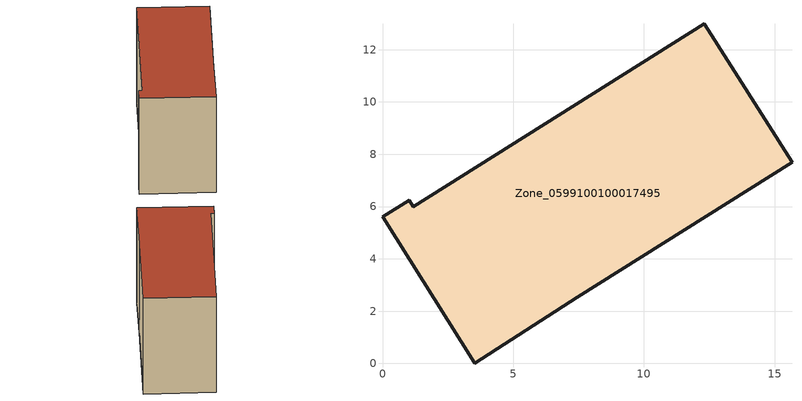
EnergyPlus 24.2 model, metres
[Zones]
Zone_0599100100017495
 floor ground (C_G): 1.17,5.99 12.31,13 15.66,7.7 7.44,2.53 3.53,0 0,5.6 1.01,6.24 z0
 wall outside (C_F): 1.01,6.24 0,5.6 3.53,0 7.44,2.53 15.66,7.7 12.31,13 1.17,5.99 1.01,6.24 z0:9.8
 roof outside (C_R): 12.31,13 1.17,5.99 1.01,6.24 0,5.6 3.53,0 7.44,2.53 15.66,7.7 z9.8
[BUILDING]
Pand.0599100100017495: North Axis=0; Terrain=City; Loads Convergence Tolerance Value=0.04; Temperature Convergence Tolerance Value=0.4; Solar Distribution=FullExterior; Maximum Number of Warmup Days=25; Minimum Number of Warmup Days=1
[Site:Location]
Rotterdam.The.Hague.AP_ZH_NLD Design_Conditions: Latitude=51.96; Longitude=4.45; Time Zone=1; Elevation=-4.5
[SITE:GROUNDTEMPERATURE:BUILDINGSURFACE]
18, 18, 18, 18, 18, 18, 18, 18, 18, 18, 18, 18
[MATERIAL] Thermal Absorptance=0.9; Solar Absorptance=0.7; Visible Absorptance=0.7
Name | Roughness | Thickness | Conductivity | Density | Specific Heat
G.TC.2015-2018 | MediumSmooth | 0.15 | 0.0428571 | 540 | 1210
F.TC.2015-2018 | Rough | 0.3 | 0.0666667 | 1920 | 840
R.TC.2015-2018 | MediumRough | 0.2 | 0.0333333 | 1500 | 1000
[CONSTRUCTION]
C_G: G.TC.2015-2018
C_F: F.TC.2015-2018
C_R: R.TC.2015-2018
[ZONE]
Zone_0599100100017495: Type=1; Multiplier=1; Ceiling Height=Autocalculate; Volume=Autocalculate; Floor Area=autocalculate; Part of Total Floor Area=Yes
[ZONEINFILTRATION:DESIGNFLOWRATE]
Infil_Zone_0599100100017495: Zone or ZoneList or Space or SpaceList=Zone_0599100100017495; Schedule=AlwaysOn; Design Flow Rate Calculation Method=Flow/Area; Flow Rate per Floor Area=0.0015; Constant Term Coefficient=1; Temperature Term Coefficient=0; Velocity Term Coefficient=0; Velocity Squared Term Coefficient=0
[HVACTEMPLATE:ZONE:IDEALLOADSAIRSYSTEM]
Zone_0599100100017495: Maximum Heating Supply Air Temperature=50; Minimum Cooling Supply Air Temperature=13; Maximum Heating Supply Air Humidity Ratio=0.0156; Minimum Cooling Supply Air Humidity Ratio=0.0077; Heating Limit=NoLimit; Cooling Limit=NoLimit; Dehumidification Control Type=ConstantSensibleHeatRatio; Cooling Sensible Heat Ratio=0.7; Dehumidification Setpoint=60; Humidification Control Type=None; Humidification Setpoint=30; Outdoor Air Method=None; Outdoor Air Flow Rate per Person=0.00944; Outdoor Air Flow Rate per Zone Floor Area=0; Outdoor Air Flow Rate per Zone=0; Demand Controlled Ventilation Type=None; Outdoor Air Economizer Type=NoEconomizer; Heat Recovery Type=None; Sensible Heat Recovery Effectiveness=0.7; Latent Heat Recovery Effectiveness=0.65
[ZONECONTROL:THERMOSTAT]
ThermostatControl_Zone_0599100100017495: Zone or ZoneList=Zone_0599100100017495; Control Type Schedule=DualSetpointControlType; Control 1=Thermostat_Zone_0599100100017495; Temperature Difference Between Cutout And Setpoint=0
[THERMOSTATSETPOINT:DUALSETPOINT]
Thermostat_Zone_0599100100017495: Heating Setpoint Temperature Schedule=HeatingSetpoint_Zone_0599100100017495; Cooling Setpoint Temperature Schedule=CoolingSetpoint_Zone_0599100100017495
[SCHEDULE:COMPACT]
HeatingSetpoint_Zone_0599100100017495: Through: 12/31, For: AllDays, Until: 24:00, 21
CoolingSetpoint_Zone_0599100100017495: Through: 12/31, For: AllDays, Until: 24:00, 24
DualSetpointControlType: Through: 12/31, For: AllDays, Until: 24:00, 4
AlwaysOn: Through: 12/31, For: AllDays, Until: 24:00, 1
